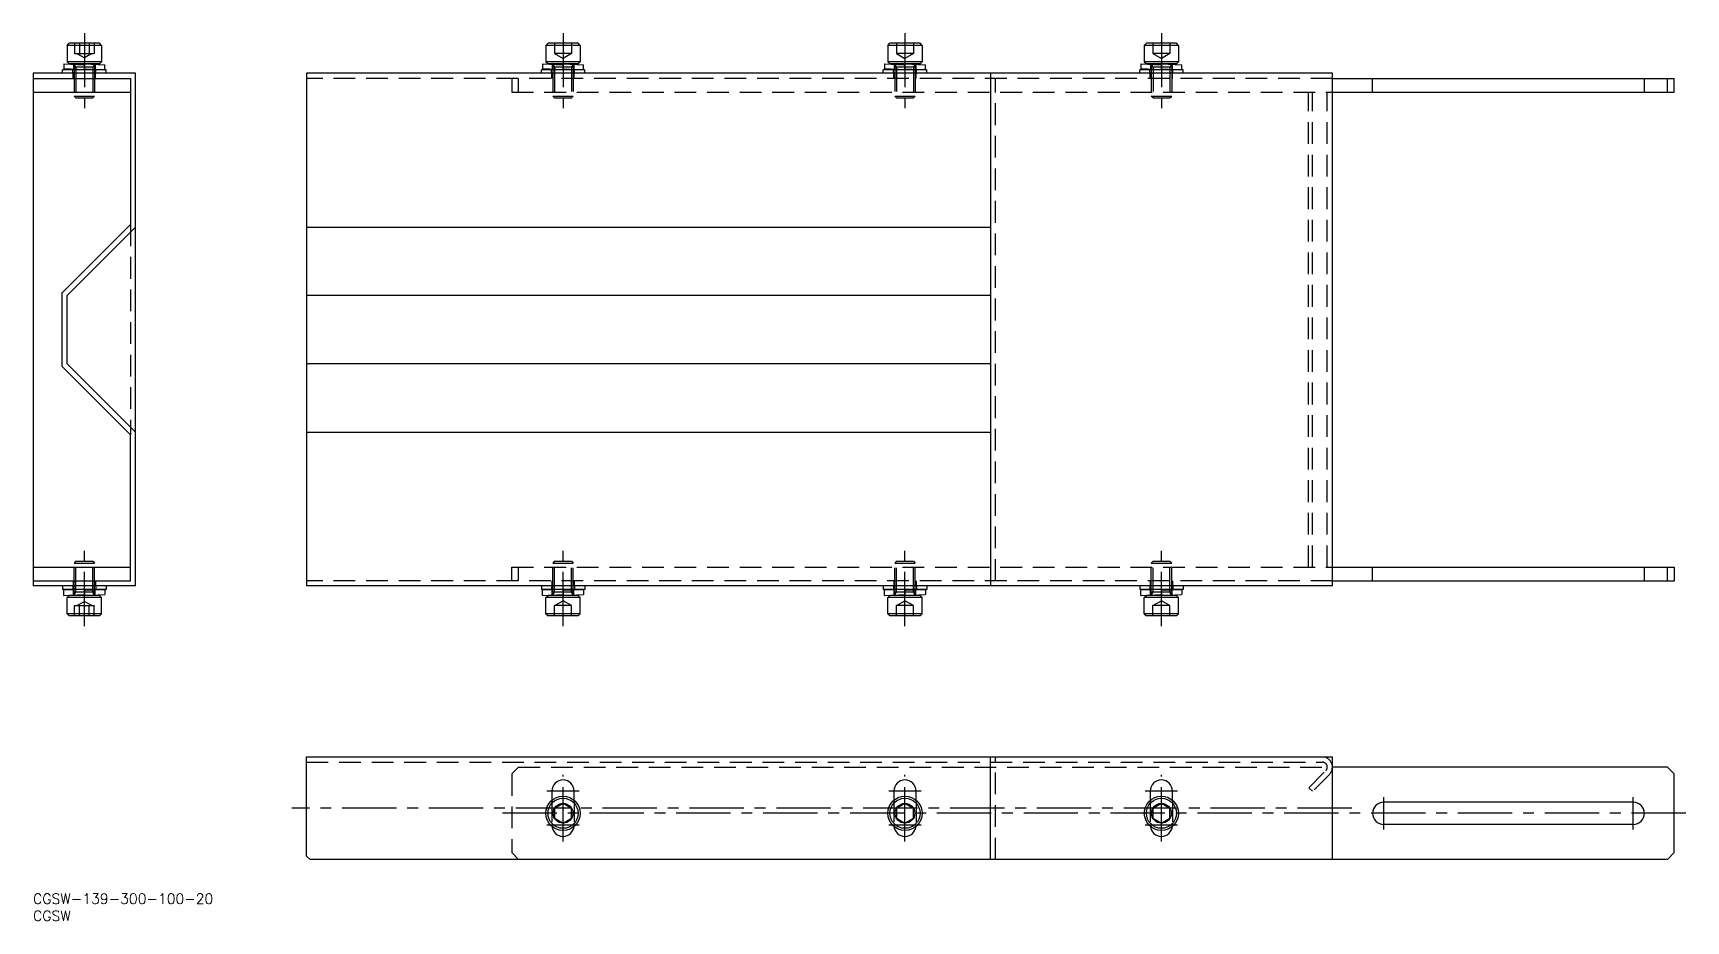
# Model space of a CAD drawing. Extents: x 0 to 483, y -8 to 252.
import ezdxf

# ---------------------------------------------------------------- set-up
doc = ezdxf.new("R2010")
doc.units = 0
doc.header["$LTSCALE"] = 0.5
doc.linetypes.add('CENTER', pattern=[50.8, 31.75, -6.35, 6.35, -6.35])
doc.linetypes.add('DASHED', pattern=[19.05, 12.7, -6.35])
for name, color, linetype in [('MSM_CENTER', 1, 'CENTER'), ('MSM_CONTINUOUS', 7, 'CONTINUOUS'), ('MSM_DASHED', 4, 'DASHED'), ('MSM_NARROW', 5, 'CONTINUOUS'), ('MSM_PART_NUMBER', 7, 'CONTINUOUS')]:
    doc.layers.add(name, color=color, linetype=linetype)
doc.styles.get("Standard").update_dxf_attribs({"font": 'txt.shx', "height": 3, "bigfont": 'bigfont.shx'})

# ---------------------------------------------------------------- blocks, each defined once
blk = doc.blocks.new('*U38')
at = {"layer": 'MSM_PART_NUMBER'}
blk.add_text('CGSW-139-300-100-20', height=3, dxfattribs=at).set_placement((0, -3))
blk = doc.blocks.new('*U39')
at = {"layer": 'MSM_PART_NUMBER'}
blk.add_text('CGSW', height=3, dxfattribs=at).set_placement((0, -8))

msp = doc.modelspace()

# ---------------------------------------------------------------- linework, layer by layer
at = {"layer": 'MSM_CENTER'}
for p, q in [((15, 251.75), (15, 229.75)), ((155, 251.75), (155, 229.75)), ((255, 251.75), (255, 229.75)), ((330, 251.75), (330, 229.75)), ((15, 78.25), (15, 100.25)), ((155, 78.25), (155, 100.25)), ((255, 78.25), (255, 100.25)), ((330, 78.25), (330, 100.25)), ((155, 15.25), (155, 34.75)), ((255, 15.25), (255, 34.75)), ((330, 15.25), (330, 34.75)), ((159.75, 30), (150.25, 30)), ((259.75, 30), (250.25, 30)), ((334.75, 30), (325.25, 30)), ((385.66, 25), (75.68, 25)), ((395, 18.75), (395, 28.25)), ((468, 18.75), (468, 28.25)), ((483.4, 23.5), (135.17, 23.5)), ((159.75, 20), (150.25, 20)), ((259.75, 20), (250.25, 20)), ((334.75, 20), (325.25, 20))]:
    msp.add_line(p, q, dxfattribs=at)
at = {"layer": 'MSM_CONTINUOUS'}
for p, q in [((10, 248.15), (10.6, 248.75)), ((20, 248.15), (10, 248.15)), ((10, 248.15), (10, 243.35)), ((19.4, 248.75), (10.6, 248.75)), ((20, 248.15), (19.4, 248.75)), ((20, 248.15), (20, 243.35)), ((150, 248.15), (150.6, 248.75)), ((160, 248.15), (150, 248.15)), ((150, 248.15), (150, 243.35)), ((159.4, 248.75), (150.6, 248.75)), ((160, 248.15), (159.4, 248.75)), ((160, 248.15), (160, 243.35)), ((250, 248.15), (250.6, 248.75)), ((260, 248.15), (250, 248.15)), ((250, 248.15), (250, 243.35)), ((259.4, 248.75), (250.6, 248.75)), ((260, 248.15), (259.4, 248.75)), ((260, 248.15), (260, 243.35)), ((325, 248.15), (325.6, 248.75)), ((335, 248.15), (325, 248.15)), ((325, 248.15), (325, 243.35)), ((334.4, 248.75), (325.6, 248.75)), ((335, 248.15), (334.4, 248.75)), ((335, 248.15), (335, 243.35)), ((9, 242.75), (15, 242.5)), ((9, 242.75), (9, 241.25)), ((10, 243.35), (10.6, 242.75)), ((20, 243.35), (10, 243.35)), ((19.4, 242.75), (10.6, 242.75)), ((12, 242.75), (12, 242.62)), ((15, 242.75), (21, 242.5)), ((15, 241), (15, 242.75)), ((18, 242.75), (18, 242.62)), ((20, 243.35), (19.4, 242.75)), ((21, 241), (21, 242.5)), ((149, 242.75), (155, 242.5)), ((149, 242.75), (149, 241.25)), ((150, 243.35), (150.6, 242.75)), ((160, 243.35), (150, 243.35)), ((159.4, 242.75), (150.6, 242.75)), ((152, 242.75), (152, 242.62)), ((155, 242.75), (161, 242.5)), ((155, 241), (155, 242.75)), ((158, 242.75), (158, 242.62)), ((160, 243.35), (159.4, 242.75)), ((161, 241), (161, 242.5)), ((249, 242.75), (255, 242.5)), ((249, 242.75), (249, 241.25)), ((250, 243.35), (250.6, 242.75)), ((260, 243.35), (250, 243.35)), ((259.4, 242.75), (250.6, 242.75)), ((252, 242.75), (252, 242.62)), ((255, 242.75), (261, 242.5)), ((255, 241), (255, 242.75)), ((258, 242.75), (258, 242.62)), ((260, 243.35), (259.4, 242.75)), ((261, 241), (261, 242.5)), ((324, 242.75), (330, 242.5)), ((324, 242.75), (324, 241.25)), ((325, 243.35), (325.6, 242.75)), ((335, 243.35), (325, 243.35)), ((334.4, 242.75), (325.6, 242.75)), ((327, 242.75), (327, 242.62)), ((330, 242.75), (336, 242.5)), ((330, 241), (330, 242.75)), ((333, 242.75), (333, 242.62)), ((335, 243.35), (334.4, 242.75)), ((336, 241), (336, 242.5)), ((0, 240), (0, 90)), ((30, 240), (0, 240)), ((0, 238.5), (28.5, 238.5)), ((8.65, 240), (8.65, 241)), ((21.35, 241), (8.65, 241)), ((15, 241), (9, 241.25)), ((12, 241), (12, 241.12)), ((15, 241.25), (21, 241)), ((18, 241), (18, 241.12)), ((21.35, 240), (21.35, 241)), ((28.5, 238.5), (28.5, 195.76)), ((30, 90), (30, 240)), ((80, 240), (80, 90)), ((380, 240), (80, 240)), ((148.65, 240), (148.65, 241)), ((161.35, 241), (148.65, 241)), ((155, 241), (149, 241.25)), ((152, 241), (152, 241.12)), ((155, 241.25), (161, 241)), ((158, 241), (158, 241.12)), ((161.35, 240), (161.35, 241)), ((248.65, 240), (248.65, 241)), ((261.35, 241), (248.65, 241)), ((255, 241), (249, 241.25)), ((252, 241), (252, 241.12)), ((255, 241.25), (261, 241)), ((258, 241), (258, 241.12)), ((261.35, 240), (261.35, 241)), ((280, 240), (280, 90)), ((323.65, 240), (323.65, 241)), ((336.35, 241), (323.65, 241)), ((330, 241), (324, 241.25)), ((327, 241), (327, 241.12)), ((330, 241.25), (336, 241)), ((333, 241), (333, 241.12)), ((336.35, 240), (336.35, 241)), ((380, 90), (380, 240)), ((380, 238.5), (480, 238.5)), ((478, 234.5), (478, 238.5)), ((480, 234.5), (480, 238.5)), ((0, 234.5), (28.5, 234.5)), ((380, 234.5), (480, 234.5)), ((8.5, 175.76), (28.5, 195.76)), ((30, 195), (10, 175)), ((80, 195), (280, 195)), ((8.5, 154.24), (8.5, 175.76)), ((10, 155), (10, 175)), ((280, 175), (80, 175)), ((30, 135), (10, 155)), ((280, 155), (80, 155)), ((8.5, 154.24), (28.5, 134.24)), ((28.5, 91.5), (28.5, 134.24)), ((80, 135), (280, 135)), ((0, 95.5), (28.5, 95.5)), ((380, 95.5), (480, 95.5)), ((478, 91.5), (478, 95.5)), ((480, 95.5), (480, 91.5)), ((0, 91.5), (28.5, 91.5)), ((30, 90), (0, 90)), ((8.65, 90), (8.65, 89)), ((21.35, 89), (8.65, 89)), ((15, 89), (9, 88.75)), ((9, 87.25), (9, 88.75)), ((9, 87.25), (15, 87.5)), ((10, 86.65), (10.6, 87.25)), ((19.4, 87.25), (10.6, 87.25)), ((12, 89), (12, 88.88)), ((12, 87.25), (12, 87.38)), ((15, 88.75), (21, 89)), ((15, 89), (15, 87.25)), ((15, 87.25), (21, 87.5)), ((18, 89), (18, 88.88)), ((18, 87.25), (18, 87.38)), ((20, 86.65), (19.4, 87.25)), ((21, 89), (21, 87.5)), ((21.35, 90), (21.35, 89)), ((380, 90), (80, 90)), ((148.65, 90), (148.65, 89)), ((161.35, 89), (148.65, 89)), ((155, 89), (149, 88.75)), ((149, 87.25), (149, 88.75)), ((149, 87.25), (155, 87.5)), ((150, 86.65), (150.6, 87.25)), ((159.4, 87.25), (150.6, 87.25)), ((152, 89), (152, 88.88)), ((152, 87.25), (152, 87.38)), ((155, 88.75), (161, 89)), ((155, 89), (155, 87.25)), ((155, 87.25), (161, 87.5)), ((158, 89), (158, 88.88)), ((158, 87.25), (158, 87.38)), ((160, 86.65), (159.4, 87.25)), ((161, 89), (161, 87.5)), ((161.35, 90), (161.35, 89)), ((248.65, 90), (248.65, 89)), ((261.35, 89), (248.65, 89)), ((255, 89), (249, 88.75)), ((249, 87.25), (249, 88.75)), ((249, 87.25), (255, 87.5)), ((250, 86.65), (250.6, 87.25)), ((259.4, 87.25), (250.6, 87.25)), ((252, 89), (252, 88.88)), ((252, 87.25), (252, 87.38)), ((255, 88.75), (261, 89)), ((255, 89), (255, 87.25)), ((255, 87.25), (261, 87.5)), ((258, 89), (258, 88.88)), ((258, 87.25), (258, 87.38)), ((260, 86.65), (259.4, 87.25)), ((261, 89), (261, 87.5)), ((261.35, 90), (261.35, 89)), ((323.65, 90), (323.65, 89)), ((336.35, 89), (323.65, 89)), ((330, 89), (324, 88.75)), ((324, 87.25), (324, 88.75)), ((324, 87.25), (330, 87.5)), ((325, 86.65), (325.6, 87.25)), ((334.4, 87.25), (325.6, 87.25)), ((327, 89), (327, 88.88)), ((327, 87.25), (327, 87.38)), ((330, 88.75), (336, 89)), ((330, 89), (330, 87.25)), ((330, 87.25), (336, 87.5)), ((333, 89), (333, 88.88)), ((333, 87.25), (333, 87.38)), ((335, 86.65), (334.4, 87.25)), ((336, 89), (336, 87.5)), ((336.35, 90), (336.35, 89)), ((380, 91.5), (480, 91.5)), ((20, 86.65), (10, 86.65)), ((10, 81.85), (10, 86.65)), ((20, 81.85), (20, 86.65)), ((160, 86.65), (150, 86.65)), ((150, 81.85), (150, 86.65)), ((160, 81.85), (160, 86.65)), ((260, 86.65), (250, 86.65)), ((250, 81.85), (250, 86.65)), ((260, 81.85), (260, 86.65)), ((335, 86.65), (325, 86.65)), ((325, 81.85), (325, 86.65)), ((335, 81.85), (335, 86.65)), ((20, 81.85), (10, 81.85)), ((10, 81.85), (10.6, 81.25)), ((19.4, 81.25), (10.6, 81.25)), ((20, 81.85), (19.4, 81.25)), ((160, 81.85), (150, 81.85)), ((150, 81.85), (150.6, 81.25)), ((159.4, 81.25), (150.6, 81.25)), ((160, 81.85), (159.4, 81.25)), ((260, 81.85), (250, 81.85)), ((250, 81.85), (250.6, 81.25)), ((259.4, 81.25), (250.6, 81.25)), ((260, 81.85), (259.4, 81.25)), ((335, 81.85), (325, 81.85)), ((325, 81.85), (325.6, 81.25)), ((334.4, 81.25), (325.6, 81.25)), ((335, 81.85), (334.4, 81.25)), ((80, 11), (80, 40)), ((80, 40), (380, 40)), ((280, 10), (280, 40)), ((380, 10), (380, 40)), ((478, 37), (380, 37)), ((480, 35), (478, 37)), ((480, 12), (480, 35)), ((151.75, 30), (151.75, 27.3)), ((158.25, 27.3), (158.25, 30)), ((251.75, 30), (251.75, 27.3)), ((258.25, 27.3), (258.25, 30)), ((326.75, 30), (326.75, 27.3)), ((333.25, 27.3), (333.25, 30)), ((155, 26.39), (152.5, 24.94)), ((152.5, 24.94), (152.5, 22.06)), ((157.5, 24.94), (155, 26.39)), ((157.5, 22.06), (157.5, 24.94)), ((255, 26.39), (252.5, 24.94)), ((252.5, 24.94), (252.5, 22.06)), ((257.5, 24.94), (255, 26.39)), ((257.5, 22.06), (257.5, 24.94)), ((330, 26.39), (327.5, 24.94)), ((327.5, 24.94), (327.5, 22.06)), ((332.5, 24.94), (330, 26.39)), ((332.5, 22.06), (332.5, 24.94)), ((468, 26.75), (395, 26.75)), ((152.5, 22.06), (155, 20.61)), ((155, 20.61), (157.5, 22.06)), ((252.5, 22.06), (255, 20.61)), ((255, 20.61), (257.5, 22.06)), ((327.5, 22.06), (330, 20.61)), ((330, 20.61), (332.5, 22.06)), ((468, 20.25), (395, 20.25)), ((81, 10), (80, 11)), ((478, 10), (81, 10)), ((478, 10), (480, 12))]:
    msp.add_line(p, q, dxfattribs=at)
for centre, radius in [((155, 23.5), 5), ((155, 23.5), 4.4), ((155, 23.5), 2.89), ((255, 23.5), 5), ((255, 23.5), 4.4), ((255, 23.5), 2.89), ((330, 23.5), 5), ((330, 23.5), 4.4), ((330, 23.5), 2.89)]:
    msp.add_circle(centre, radius, dxfattribs=at)
for centre, start, end in [((155, 30), 0, 180), ((255, 30), 0, 180), ((330, 30), 0, 180), ((395, 23.5), 90, 270), ((468, 23.5), 270, 90), ((155, 20), 185.5177, 354.4823), ((255, 20), 185.5177, 354.4823), ((330, 20), 185.5177, 354.4823)]:
    msp.add_arc(centre, 3.25, start, end, dxfattribs=at)
at = {"layer": 'MSM_DASHED'}
for p, q in [((12.11, 248.75), (12.11, 245.75)), ((13.56, 248.75), (13.56, 245.75)), ((16.44, 248.75), (16.44, 245.75)), ((17.89, 248.75), (17.89, 245.75)), ((152.5, 248.75), (152.5, 245.75)), ((155, 248.75), (155, 245.75)), ((157.5, 248.75), (157.5, 245.75)), ((252.5, 248.75), (252.5, 245.75)), ((255, 248.75), (255, 245.75)), ((257.5, 248.75), (257.5, 245.75)), ((327.5, 248.75), (327.5, 245.75)), ((330, 248.75), (330, 245.75)), ((332.5, 248.75), (332.5, 245.75)), ((11.85, 242.63), (11.85, 241.13)), ((12, 242.62), (12, 241.12)), ((18, 241.81), (12, 241.81)), ((12.07, 242.62), (12.54, 241.81)), ((12.11, 245.75), (17.89, 245.75)), ((12.54, 241.81), (12.54, 241.1)), ((12.83, 245.75), (15, 244.5)), ((17.17, 245.75), (15, 244.5)), ((17.93, 242.63), (17.46, 241.81)), ((17.46, 241.81), (17.46, 241.15)), ((18, 242.62), (18, 241.12)), ((18.15, 242.62), (18.15, 241.12)), ((151.85, 242.63), (151.85, 241.13)), ((152, 242.62), (152, 241.12)), ((158, 241.81), (152, 241.81)), ((152.07, 242.62), (152.54, 241.81)), ((157.5, 245.75), (152.5, 245.75)), ((152.5, 245.75), (155, 244.31)), ((152.54, 241.81), (152.54, 241.1)), ((157.5, 245.75), (155, 244.31)), ((157.93, 242.63), (157.46, 241.81)), ((157.46, 241.81), (157.46, 241.15)), ((158, 242.62), (158, 241.12)), ((158.15, 242.62), (158.15, 241.12)), ((251.85, 242.63), (251.85, 241.13)), ((252, 242.62), (252, 241.12)), ((258, 241.81), (252, 241.81)), ((252.07, 242.62), (252.54, 241.81)), ((257.5, 245.75), (252.5, 245.75)), ((252.5, 245.75), (255, 244.31)), ((252.54, 241.81), (252.54, 241.1)), ((257.5, 245.75), (255, 244.31)), ((257.93, 242.63), (257.46, 241.81)), ((257.46, 241.81), (257.46, 241.15)), ((258, 242.62), (258, 241.12)), ((258.15, 242.62), (258.15, 241.12)), ((326.85, 242.63), (326.85, 241.13)), ((327, 242.62), (327, 241.12)), ((333, 241.81), (327, 241.81)), ((327.07, 242.62), (327.54, 241.81)), ((332.5, 245.75), (327.5, 245.75)), ((327.5, 245.75), (330, 244.31)), ((327.54, 241.81), (327.54, 241.1)), ((332.5, 245.75), (330, 244.31)), ((332.93, 242.63), (332.46, 241.81)), ((332.46, 241.81), (332.46, 241.15)), ((333, 242.62), (333, 241.12)), ((333.15, 242.62), (333.15, 241.12)), ((11.65, 240), (11.65, 241)), ((11.75, 238.5), (11.75, 240)), ((12, 241), (12, 233.29)), ((12.54, 241), (12.54, 232.75)), ((17.46, 241), (17.46, 232.75)), ((18, 241), (18, 233.29)), ((18.25, 238.5), (18.25, 240)), ((18.35, 240), (18.35, 241)), ((380, 238.5), (80, 238.5)), ((140, 238.5), (140, 234.5)), ((142, 234.5), (142, 238.5)), ((151.65, 240), (151.65, 241)), ((151.75, 238.5), (151.75, 240)), ((152, 241), (152, 233.29)), ((152.54, 241), (152.54, 232.75)), ((157.46, 241), (157.46, 232.75)), ((158, 241), (158, 233.29)), ((158.25, 238.5), (158.25, 240)), ((158.35, 240), (158.35, 241)), ((251.65, 240), (251.65, 241)), ((251.75, 238.5), (251.75, 240)), ((252, 241), (252, 233.29)), ((252.54, 241), (252.54, 232.75)), ((257.46, 241), (257.46, 232.75)), ((258, 241), (258, 233.29)), ((258.25, 238.5), (258.25, 240)), ((258.35, 240), (258.35, 241)), ((281.5, 91.5), (281.5, 238.5)), ((326.65, 240), (326.65, 241)), ((326.75, 238.5), (326.75, 240)), ((327, 241), (327, 233.29)), ((327.54, 241), (327.54, 232.75)), ((332.46, 241), (332.46, 232.75)), ((333, 241), (333, 233.29)), ((333.25, 238.5), (333.25, 240)), ((333.35, 240), (333.35, 241)), ((391.75, 234.5), (391.75, 238.5)), ((471.25, 234.5), (471.25, 238.5)), ((12, 233.29), (18, 233.29)), ((12.54, 232.75), (12, 233.29)), ((12.54, 232.75), (17.46, 232.75)), ((17.46, 232.75), (18, 233.29)), ((140, 234.5), (380, 234.5)), ((152, 233.29), (158, 233.29)), ((152.54, 232.75), (152, 233.29)), ((152.54, 232.75), (157.46, 232.75)), ((157.46, 232.75), (158, 233.29)), ((252, 233.29), (258, 233.29)), ((252.54, 232.75), (252, 233.29)), ((252.54, 232.75), (257.46, 232.75)), ((257.46, 232.75), (258, 233.29)), ((327, 233.29), (333, 233.29)), ((327.54, 232.75), (327, 233.29)), ((327.54, 232.75), (332.46, 232.75)), ((332.46, 232.75), (333, 233.29)), ((373, 95.5), (373, 234.5)), ((374.17, 95.5), (374.17, 234.5)), ((378.5, 95.5), (378.5, 234.5)), ((28.5, 195.76), (28.5, 134.24)), ((12.54, 97.25), (12, 96.71)), ((12, 96.71), (18, 96.71)), ((12, 89), (12, 96.71)), ((12.54, 97.25), (17.46, 97.25)), ((12.54, 89), (12.54, 97.25)), ((17.46, 97.25), (18, 96.71)), ((17.46, 89), (17.46, 97.25)), ((18, 89), (18, 96.71)), ((152.54, 97.25), (152, 96.71)), ((152, 96.71), (158, 96.71)), ((152, 89), (152, 96.71)), ((152.54, 97.25), (157.46, 97.25)), ((152.54, 89), (152.54, 97.25)), ((157.46, 97.25), (158, 96.71)), ((157.46, 89), (157.46, 97.25)), ((158, 89), (158, 96.71)), ((252.54, 97.25), (252, 96.71)), ((252, 96.71), (258, 96.71)), ((252, 89), (252, 96.71)), ((252.54, 97.25), (257.46, 97.25)), ((252.54, 89), (252.54, 97.25)), ((257.46, 97.25), (258, 96.71)), ((257.46, 89), (257.46, 97.25)), ((258, 89), (258, 96.71)), ((327.54, 97.25), (327, 96.71)), ((327, 96.71), (333, 96.71)), ((327, 89), (327, 96.71)), ((327.54, 97.25), (332.46, 97.25)), ((327.54, 89), (327.54, 97.25)), ((332.46, 97.25), (333, 96.71)), ((332.46, 89), (332.46, 97.25)), ((333, 89), (333, 96.71)), ((140, 95.5), (380, 95.5)), ((140, 91.5), (140, 95.5)), ((142, 91.5), (142, 95.5)), ((391.75, 91.5), (391.75, 95.5)), ((471.25, 91.5), (471.25, 95.5)), ((11.65, 90), (11.65, 89)), ((11.75, 91.5), (11.75, 90)), ((11.85, 87.37), (11.85, 88.87)), ((12, 87.38), (12, 88.88)), ((18, 88.19), (12, 88.19)), ((12.07, 87.38), (12.54, 88.19)), ((12.54, 88.19), (12.54, 88.9)), ((17.46, 88.19), (17.46, 88.85)), ((17.93, 87.37), (17.46, 88.19)), ((18, 87.38), (18, 88.88)), ((18.15, 87.38), (18.15, 88.88)), ((18.25, 91.5), (18.25, 90)), ((18.35, 90), (18.35, 89)), ((380, 91.5), (80, 91.5)), ((151.65, 90), (151.65, 89)), ((151.75, 91.5), (151.75, 90)), ((151.85, 87.37), (151.85, 88.87)), ((152, 87.38), (152, 88.88)), ((158, 88.19), (152, 88.19)), ((152.07, 87.38), (152.54, 88.19)), ((152.54, 88.19), (152.54, 88.9)), ((157.46, 88.19), (157.46, 88.85)), ((157.93, 87.37), (157.46, 88.19)), ((158, 87.38), (158, 88.88)), ((158.15, 87.38), (158.15, 88.88)), ((158.25, 91.5), (158.25, 90)), ((158.35, 90), (158.35, 89)), ((251.65, 90), (251.65, 89)), ((251.75, 91.5), (251.75, 90)), ((251.85, 87.37), (251.85, 88.87)), ((252, 87.38), (252, 88.88)), ((258, 88.19), (252, 88.19)), ((252.07, 87.38), (252.54, 88.19)), ((252.54, 88.19), (252.54, 88.9)), ((257.46, 88.19), (257.46, 88.85)), ((257.93, 87.37), (257.46, 88.19)), ((258, 87.38), (258, 88.88)), ((258.15, 87.38), (258.15, 88.88)), ((258.25, 91.5), (258.25, 90)), ((258.35, 90), (258.35, 89)), ((326.65, 90), (326.65, 89)), ((326.75, 91.5), (326.75, 90)), ((326.85, 87.37), (326.85, 88.87)), ((327, 87.38), (327, 88.88)), ((333, 88.19), (327, 88.19)), ((327.07, 87.38), (327.54, 88.19)), ((327.54, 88.19), (327.54, 88.9)), ((332.46, 88.19), (332.46, 88.85)), ((332.93, 87.37), (332.46, 88.19)), ((333, 87.38), (333, 88.88)), ((333.15, 87.38), (333.15, 88.88)), ((333.25, 91.5), (333.25, 90)), ((333.35, 90), (333.35, 89)), ((12.11, 81.25), (12.11, 84.25)), ((12.11, 84.25), (17.89, 84.25)), ((12.83, 84.25), (15, 85.5)), ((13.56, 81.25), (13.56, 84.25)), ((17.17, 84.25), (15, 85.5)), ((16.44, 81.25), (16.44, 84.25)), ((17.89, 81.25), (17.89, 84.25)), ((152.5, 84.25), (155, 85.69)), ((157.5, 84.25), (152.5, 84.25)), ((152.5, 81.25), (152.5, 84.25)), ((157.5, 84.25), (155, 85.69)), ((155, 81.25), (155, 84.25)), ((157.5, 81.25), (157.5, 84.25)), ((252.5, 84.25), (255, 85.69)), ((257.5, 84.25), (252.5, 84.25)), ((252.5, 81.25), (252.5, 84.25)), ((257.5, 84.25), (255, 85.69)), ((255, 81.25), (255, 84.25)), ((257.5, 81.25), (257.5, 84.25)), ((327.5, 84.25), (330, 85.69)), ((332.5, 84.25), (327.5, 84.25)), ((327.5, 81.25), (327.5, 84.25)), ((332.5, 84.25), (330, 85.69)), ((330, 81.25), (330, 84.25)), ((332.5, 81.25), (332.5, 84.25)), ((281.5, 10), (281.5, 40)), ((80, 38.5), (377, 38.5)), ((140, 35), (142, 37)), ((140, 35), (140, 12)), ((142, 37), (380, 37)), ((373.11, 30.99), (378.06, 35.94)), ((379.12, 34.88), (374.17, 29.93)), ((374.17, 29.93), (373.11, 30.99)), ((151.75, 27.3), (151.75, 20)), ((158.25, 27.3), (158.25, 20)), ((251.75, 27.3), (251.75, 20)), ((258.25, 27.3), (258.25, 20)), ((326.75, 27.3), (326.75, 20)), ((333.25, 27.3), (333.25, 20)), ((140, 12), (142, 10))]:
    msp.add_line(p, q, dxfattribs=at)
for centre, radius, start, end in [((377, 37), 3, 315, 90), ((377, 37), 1.5, 315, 90), ((155, 20), 3.25, 180, 185.5177), ((155, 20), 3.25, 354.4823, 0), ((255, 20), 3.25, 180, 185.5177), ((255, 20), 3.25, 354.4823, 0), ((330, 20), 3.25, 180, 185.5177), ((330, 20), 3.25, 354.4823, 0)]:
    msp.add_arc(centre, radius, start, end, dxfattribs=at)
at = {"layer": 'MSM_NARROW'}
for p, q in [((12, 242.75), (12.07, 242.62)), ((17.93, 242.63), (18, 242.75)), ((152, 242.75), (152.07, 242.62)), ((157.93, 242.63), (158, 242.75)), ((252, 242.75), (252.07, 242.62)), ((257.93, 242.63), (258, 242.75)), ((327, 242.75), (327.07, 242.62)), ((332.93, 242.63), (333, 242.75)), ((12.54, 241), (12.54, 241.1)), ((17.46, 241), (17.46, 241.15)), ((152.54, 241), (152.54, 241.1)), ((157.46, 241), (157.46, 241.15)), ((252.54, 241), (252.54, 241.1)), ((257.46, 241), (257.46, 241.15)), ((327.54, 241), (327.54, 241.1)), ((332.46, 241), (332.46, 241.15)), ((12, 87.25), (12.07, 87.38)), ((12.54, 89), (12.54, 88.9)), ((17.46, 89), (17.46, 88.85)), ((17.93, 87.37), (18, 87.25)), ((152, 87.25), (152.07, 87.38)), ((152.54, 89), (152.54, 88.9)), ((157.46, 89), (157.46, 88.85)), ((157.93, 87.37), (158, 87.25)), ((252, 87.25), (252.07, 87.38)), ((252.54, 89), (252.54, 88.9)), ((257.46, 89), (257.46, 88.85)), ((257.93, 87.37), (258, 87.25)), ((327, 87.25), (327.07, 87.38)), ((327.54, 89), (327.54, 88.9)), ((332.46, 89), (332.46, 88.85)), ((332.93, 87.37), (333, 87.25))]:
    msp.add_line(p, q, dxfattribs=at)

# ---------------------------------------------------------------- block references
at = {"layer": 'MSM_CONTINUOUS'}
for name in ['*U38', '*U39']:
    msp.add_blockref(name, (0, 0), dxfattribs=at)

doc.saveas('drawing.dxf')
